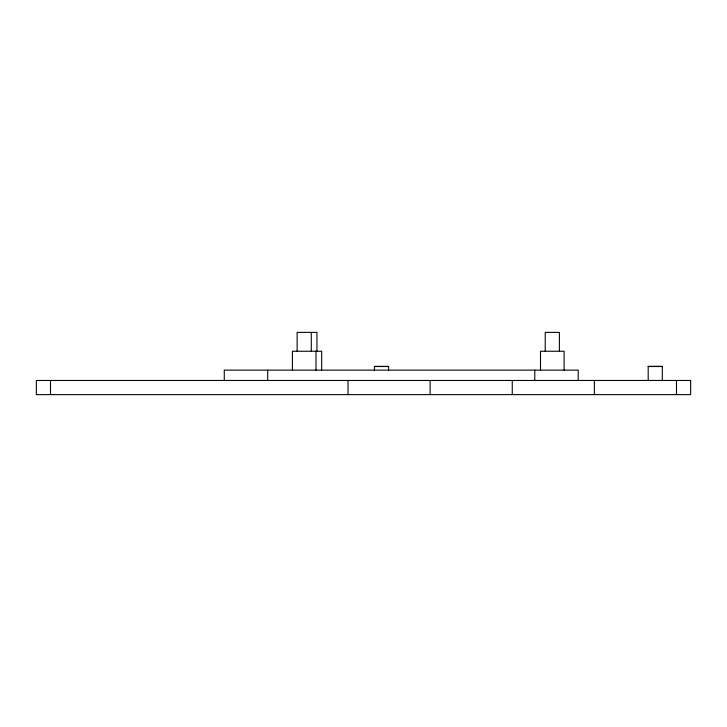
<?xml version="1.0" encoding="UTF-8"?>
<svg xmlns="http://www.w3.org/2000/svg" width="727" height="727" viewBox="0 0 727 727"><rect width="100%" height="100%" fill="white"/><g stroke="black" fill="none" stroke-linecap="round" stroke-linejoin="round"><path stroke-width="1.09" d="M374.505 366.372L388.554 366.372M648.193 366.526L662.315 366.526M676.492 380.466L676.492 394.625M662.315 380.466L662.315 366.299L648.193 366.299L648.193 380.466M594.377 380.466L594.377 394.625M578.219 380.121L578.219 370.125L224.27 370.125L224.27 380.121M564.107 370.125L564.107 351.25L540.515 351.25L540.515 370.125M559.39 351.25L559.39 332.375L545.232 332.375L545.232 351.25M534.799 370.125L534.799 380.121M512.253 380.466L512.253 394.625M430.139 380.466L430.139 394.625M388.609 370.815L388.609 366.526L374.45 366.526L374.45 370.815M348.051 380.466L348.051 394.625M321.679 370.125L321.679 351.25L292.418 351.25L292.418 370.125M316.954 351.25L316.954 332.375L297.134 332.375L297.134 351.25M316.009 351.25L316.009 370.125M311.292 332.375L311.292 351.25M267.69 370.125L267.69 380.121M50.508 380.466L50.508 394.625M690.65 380.466L36.35 380.466L36.35 394.625L690.65 394.625L690.65 380.466"/></g></svg>
